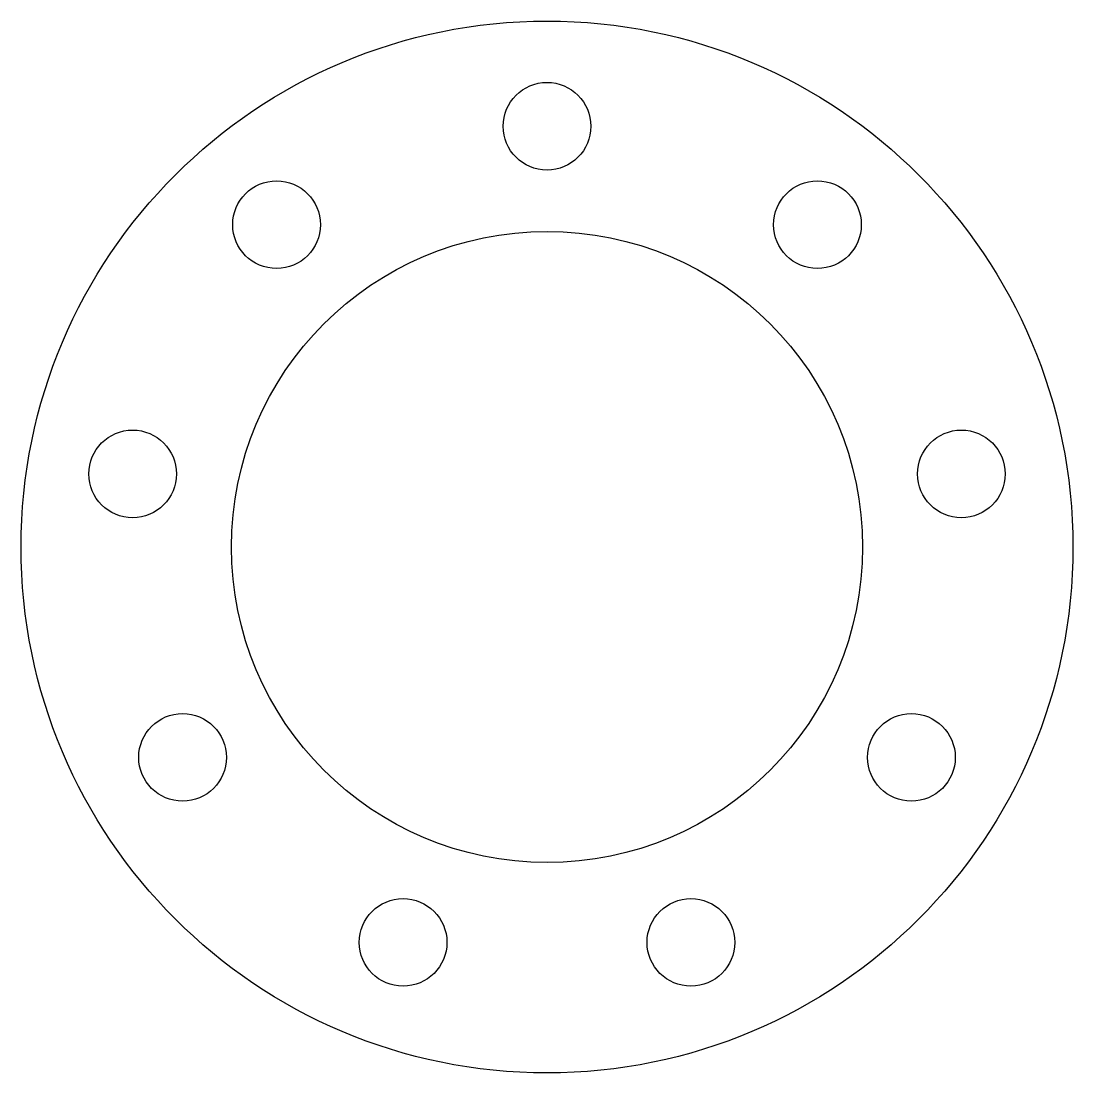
# Model space of a CAD drawing. Header units: millimetres. Extents: x -47.6 to 47.6, y -47.6 to 47.6.
import ezdxf

# ---------------------------------------------------------------- set-up
doc = ezdxf.new("R2010")
doc.units = ezdxf.units.MM
doc.layers.get('0').update_dxf_attribs({"linetype": 'CONTINUOUS'})

msp = doc.modelspace()

# ---------------------------------------------------------------- linework, layer by layer
for centre, radius in [((0, 0), 47.625), ((0, 38.1), 3.969), ((-24.49, 29.186), 3.969), ((24.49, 29.186), 3.969), ((0, 0), 28.575), ((-37.521, 6.616), 3.969), ((37.521, 6.616), 3.969), ((-32.996, -19.05), 3.969), ((32.996, -19.05), 3.969), ((-13.031, -35.802), 3.969), ((13.031, -35.802), 3.969)]:
    msp.add_circle(centre, radius)

doc.saveas('drawing.dxf')
